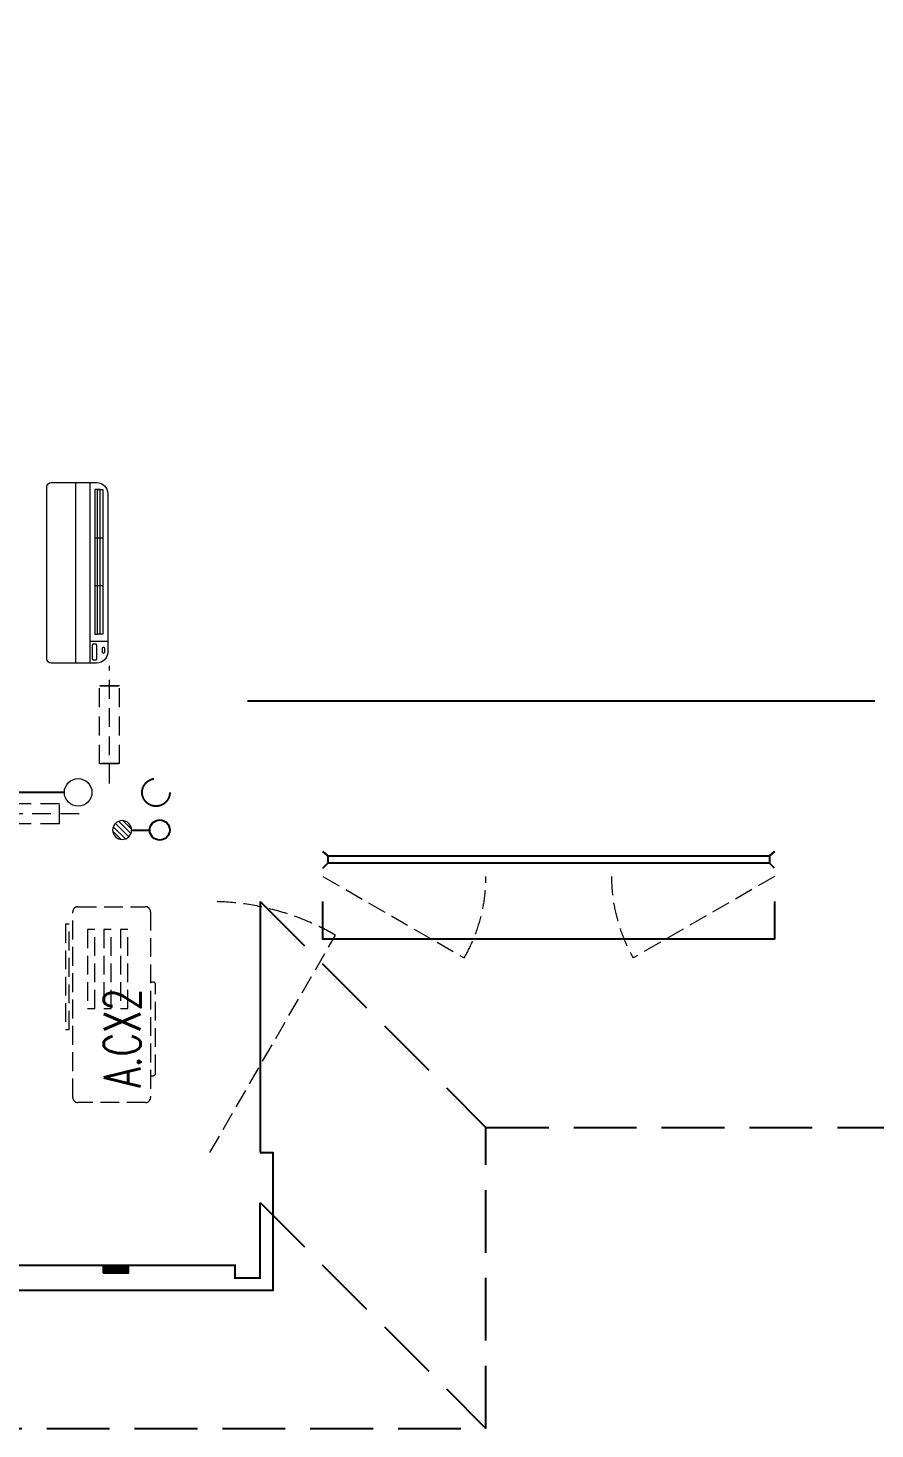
# Model space of a CAD drawing. Extents: x 3002737 to 4077523, y -995787 to -7267.
# Drawn here: x 3453179 to 3456554, y -901645 to -896062 of the extents above; entities that cross this region are included whole.
import ezdxf
from ezdxf.xclip import XClip

# ---------------------------------------------------------------- set-up
doc = ezdxf.new("R2010")
doc.units = 0
doc.header["$LTSCALE"] = 1000
doc.header["$MEASUREMENT"] = 0
doc.header["$XCLIPFRAME"] = 2
for name, pattern in [('DASH', [0.35, 0.25, -0.1]), ('DOTE', [2.42, 2, -0.2, 0.02, -0.2]), ('HIDDEN', [0.375, 0.25, -0.125])]:
    doc.linetypes.add(name, pattern=pattern)
doc.layers.get('0').update_dxf_attribs({"linetype": 'CONTINUOUS'})
for name, color, linetype in [('!!电气', 1, 'CONTINUOUS'), ('3-栏杆1', 252, 'CONTINUOUS'), ('3.5方案汇报，与郭总、侯月琴确定户型_t8$0$2020.03.04 -1安徽标准化洋房户型(UA）_t8_t8$0$看线', 154, 'CONTINUOUS'), ('VPIPE-凝结', 150, 'CONTINUOUS'), ('VPIPE-雨水', 4, 'DASH'), ('卫生间', 6, 'CONTINUOUS'), ('看线', 185, 'CONTINUOUS'), ('立面', 73, 'CONTINUOUS'), ('铝合金', 144, 'CONTINUOUS')]:
    doc.layers.add(name, color=color, linetype=linetype)
for name, color, linetype, lineweight in [('DOTE', 19, 'DOTE', 9), ('EQUIP_地漏', 7, 'CONTINUOUS', 18), ('VPIPE-废水', 31, 'TG_F', 18), ('WINDOW', 146, 'CONTINUOUS', 20), ('平面-空调室内机', 176, 'CONTINUOUS', 9), ('平面-空调预留孔', 252, 'CONTINUOUS', 15)]:
    doc.layers.add(name, color=color, linetype=linetype, lineweight=lineweight)
doc.styles.add('_TCH_DIM', font='SIMPLEX', dxfattribs={"bigfont": 'GBCBIG'})
doc.styles.add('TG_LINETYPE', font='SIMPLEX', dxfattribs={"width": 0.8, "height": 3, "bigfont": 'HZTXT'})
doc.linetypes.add('TG_F', pattern='A,2,-0.3,["F",TG_LINETYPE,S=0.1,R=0,X=-0.23,Y=-0.15],0', length=2.3)

# ---------------------------------------------------------------- blocks, each defined once
blk = doc.blocks.new('A$C74D73064')
at = {"layer": 'DOTE', "color": 252}
blk.add_line((89330, 54519.3), (89330, 8148.9), dxfattribs=at)
blk = doc.blocks.new('A$C7B1F0EBE')
at = {"color": 252}
ref = blk.add_blockref('A$C74D73064', (-53513, -33807.7), dxfattribs=at)
XClip(ref).set_block_clipping_path([(63315.4263309771, 50772.2529092039), (117315.4131985184, 70272.2529080271)])
blk = doc.blocks.new('A$C148B7D8E')
at = {"layer": '卫生间', "color": 252, "linetype": 'DASH'}
for p, q in [((22550, 0), (23450, -900)), ((22550, -1200), (23450, -2100))]:
    blk.add_line(p, q, dxfattribs=at)
blk.add_lwpolyline([(16100, 14000), (16100, 15400), (7700, 15400), (7700, 10800), (7300, 10800), (7300, 10000), (900, 10000), (900, 9000), (-900, 9000), (-900, -900), (1750, -900), (1750, -2100), (23450, -2100), (23450, -900), (25100, -900)], dxfattribs=at)
blk = doc.blocks.new('dongkong')
at = {"layer": '平面-空调预留孔', "color": 8, "linetype": 'HIDDEN', "ltscale": 0.3}
for p, q in [((-603796, 210899.9), (-603796, 210431.5)), ((-603836, 210821), (-603836, 210510.8)), ((-603836, 210821), (-603756, 210821)), ((-603756, 210821), (-603756, 210510.8))]:
    blk.add_line(p, q, dxfattribs=at)
blk.add_lwpolyline([(-603756, 210510.8), (-603836, 210510.8)], dxfattribs=at)
blk = doc.blocks.new('A$C001338C2')
at = {"color": 8}
for p, q in [((845, 303.6), (55, 303.6)), ((109.1, 214.8), (109.1, 303.6)), ((0, 248.6), (0, 22)), ((900, 22), (900, 248.6)), ((22, 0), (878, 0))]:
    blk.add_line(p, q, dxfattribs=at)
at = {"color": 8, "lineweight": 5}
for p, q in [((900, 214.8), (0, 214.8)), ((864.6, 278.7), (144.5, 278.7)), ((144.5, 278.7), (144.5, 265.8)), ((387, 278.7), (144.5, 278.7)), ((144.5, 278.7), (144.5, 252.9)), ((144.5, 265.8), (864.6, 265.8)), ((144.5, 239.9), (144.5, 252.9)), ((144.5, 252.9), (864.6, 252.9)), ((864.6, 239.9), (144.5, 239.9)), ((387, 239.9), (387, 278.7)), ((622, 239.9), (387, 239.9)), ((864.6, 278.7), (622, 278.7)), ((622, 278.7), (622, 239.9)), ((864.6, 252.9), (864.6, 278.7)), ((864.6, 265.8), (864.6, 239.9)), ((900, 143.2), (0, 143.2))]:
    blk.add_line(p, q, dxfattribs=at)
at = {"color": 8}
for points in [[(73.1, 275), (56.8, 275, -0.414214), (51.3, 280.5), (51.3, 283.4, -0.414214), (56.8, 288.9), (73.1, 288.9, -0.414214), (78.6, 283.4), (78.6, 280.5, -0.414214)], [(89.2, 226.4), (22.2, 226.4, -0.414214), (16.7, 231.9), (16.7, 243.1, -0.414214), (22.2, 248.6), (89.2, 248.6, -0.414214), (94.7, 243.1), (94.7, 231.9, -0.414214)]]:
    blk.add_lwpolyline(points, format="xyb", close=True, dxfattribs=at)
for centre, radius, start, end in [((55, 248.6), 55, 90, 180), ((845, 248.6), 55, 360, 90), ((22, 22), 22, 180, 270), ((878, 22), 22, 270, 360)]:
    blk.add_arc(centre, radius, start, end, dxfattribs=at)
blk = doc.blocks.new('$TwtSys$00000141')
at = {"color": 252}
for p, q in [((-47.1, 3.8), (-5, 45.9)), ((-47.1, 3.8), (-5, 45.9)), ((-43.6, -17.5), (17.5, 43.6)), ((-43.6, -17.5), (17.5, 43.6)), ((-33.2, -33.2), (33.2, 33.2)), ((-33.2, -33.2), (33.2, 33.2)), ((-16.2, -43.5), (43.8, 16.4)), ((-16.2, -43.5), (43.8, 16.4)), ((5.7, -46.1), (46.1, -5.7)), ((5.7, -46.1), (46.1, -5.7))]:
    blk.add_line(p, q, dxfattribs=at)
blk.add_circle((0, 0), 47, dxfattribs=at)
blk.add_circle((0, 0), 47, dxfattribs=at)
blk = doc.blocks.new('fergve')
at = {"layer": '平面-空调预留孔', "color": 8, "linetype": 'DASH', "ltscale": 0.3}
for p, q in [((119062.7, 54987.6), (119062.7, 54977.6)), ((119072.7, 54967.6), (119425.6, 54967.6)), ((119435.6, 54977.6), (119435.6, 54987.6))]:
    blk.add_line(p, q, dxfattribs=at)
blk.add_lwpolyline([(119715.9, 54987.6), (118975.9, 54987.6, -0.414214), (118955.9, 55007.6), (118955.9, 55277.6, -0.414214), (118975.9, 55297.6), (119715.9, 55297.6, -0.414214), (119735.9, 55277.6), (119735.9, 55007.6, -0.414214)], format="xyb", close=True, dxfattribs=at)
for points in [[(119666.7, 55326.8), (119246.8, 55326.8), (119246.8, 55311.6), (119666.7, 55311.6)], [(119645.5, 55239.2), (119330, 55239.2), (119330, 55210.2), (119645.5, 55210.2)], [(119645.5, 55173.4), (119330, 55173.4), (119330, 55144.4), (119645.5, 55144.4)], [(119645.5, 55107.6), (119330, 55107.6), (119330, 55078.6), (119645.5, 55078.6)]]:
    blk.add_lwpolyline(points, close=True, dxfattribs=at)
for centre, start, end in [((119072.7, 54977.6), 180, 270), ((119425.6, 54977.6), 270, 0)]:
    blk.add_arc(centre, 10, start, end, dxfattribs=at)
at = {"layer": '平面-空调预留孔', "color": 8, "linetype": 'DASH', "ltscale": 0.3, "style": '_TCH_DIM', "width": 0.705882}
blk.add_text('A.CX2', height=146.88, dxfattribs=at).set_placement((119015.3, 55027.3))
blk = doc.blocks.new('GDGDRGDGDRGDR')
at = {"layer": '平面-空调室内机', "ltscale": 0.3, "xscale": -1, "rotation": 270}
blk.add_blockref('dongkong', (231445.9, 1046278.1), dxfattribs=at)
at = {"layer": '平面-空调预留孔', "rotation": 90}
blk.add_blockref('fergve', (497617.7, 322375.3), dxfattribs=at)
blk = doc.blocks.new('A$C5F341E43')
at = {"layer": '立面'}
h = blk.add_hatch(dxfattribs=at)
h.set_pattern_fill('ANSI31', color=252, scale=2)
h.set_pattern_definition([(45, (-866400.3096, -795945.461), (-2.24506403, 2.24506403), [])])
h.paths.add_polyline_path([(21825, -380), (21925, -380), (21925, -350), (21825, -350)])
at = {"color": 252, "const_width": 8}
blk.add_lwpolyline([(22450, -100), (22450, -400), (22350, -400), (22350, -350), (21300, -350), (21300, -100)], dxfattribs=at)
at = {"layer": '3-栏杆1', "color": 252}
for p, q in [((22720.3, 1282.2), (22700, 1300)), ((22700, 1300), (22720.3, 1282.2)), ((24479.7, 1282.2), (24500, 1300)), ((24500, 1300), (24479.7, 1282.2)), ((22720.3, 1252.9), (22700, 1233.1)), ((22700, 1233.1), (22720.3, 1252.9)), ((22720.3, 1282.1), (24479.7, 1282.2)), ((22720.3, 1282.2), (22720.3, 1252.9)), ((24479.7, 1252.9), (22720.3, 1252.9)), ((24479.7, 1282.2), (24479.7, 1252.9)), ((24500, 1233.1), (24479.7, 1252.9))]:
    blk.add_line(p, q, dxfattribs=at)
at = {"layer": '3.5方案汇报，与郭总、侯月琴确定户型_t8$0$2020.03.04 -1安徽标准化洋房户型(UA）_t8_t8$0$看线', "color": 252, "ltscale": 10}
blk.add_line((22400, 1900), (24900, 1900), dxfattribs=at)
at = {"layer": 'VPIPE-凝结', "color": 252, "ltscale": 0.1}
blk.add_line((21670, 1535), (21330, 1535), dxfattribs=at)
blk.add_lwpolyline([(21937.6, 1385), (22010, 1385)], dxfattribs=at)
at = {"layer": 'VPIPE-凝结', "color": 252}
blk.add_circle((22050, 1385), 40, dxfattribs=at)
at = {"layer": 'VPIPE-废水', "color": 252}
blk.add_circle((21725, 1535), 55, dxfattribs=at)
at = {"layer": 'VPIPE-雨水', "color": 252}
blk.add_circle((22035, 1535), 55, dxfattribs=at)
at = {"layer": 'WINDOW', "color": 252, "linetype": 'DASH', "ltscale": 0.3}
for points in [[(22700, 1200), (23263.1, 875.4, 0.131485), (23350, 1200)], [(24500, 1200), (23936.9, 875.4, -0.131485), (23850, 1200)], [(22250, 100), (22750, 966, 0.131652), (22250, 1100)]]:
    blk.add_lwpolyline(points, format="xyb", dxfattribs=at)
at = {"layer": '看线', "color": 252, "ltscale": 0.5}
for points in [[(22450, 1100), (22450, 100)], [(24500, 1100), (24500, 950), (22700, 950), (22700, 1100)]]:
    blk.add_lwpolyline(points, dxfattribs=at)
at = {"layer": '看线', "color": 252}
blk.add_lwpolyline([(22450, 100), (22500, 100), (22500, -450), (21250, -450), (21250, -250)], dxfattribs=at)
at = {"layer": '立面', "color": 252}
blk.add_lwpolyline([(21825, -380), (21925, -380), (21925, -350), (21825, -350)], close=True, dxfattribs=at)
at = {"layer": '铝合金', "color": 252}
blk.add_lwpolyline([(21825, -380), (21925, -380), (21925, -350), (21825, -350)], close=True, dxfattribs=at)
at = {"color": 252}
for name, p in [('A$C148B7D8E', (-100, 1100)), ('GDGDRGDGDRGDR', (-420616.6, -441032.1))]:
    blk.add_blockref(name, p, dxfattribs=at)
at = {"layer": 'EQUIP_地漏', "color": 252, "xscale": 0.8, "yscale": -0.8, "zscale": 0.8, "rotation": 180}
blk.add_blockref('$TwtSys$00000141', (21900, 1385), dxfattribs=at)
at = {"layer": '平面-空调室内机', "color": 252, "ltscale": 0.3, "rotation": 180}
blk.add_blockref('dongkong', (-581945.9, 212470.8), dxfattribs=at)
at = {"layer": '平面-空调室内机', "color": 252, "ltscale": 0.3, "xscale": -1, "rotation": 180}
blk.add_blockref('dongkong', (625646.1, 212470.8), dxfattribs=at)
at = {"layer": '平面-空调预留孔', "color": 252, "xscale": -0.800000000046565, "yscale": 0.800000000046565, "zscale": 0.800000000046565, "rotation": 269.9999997665698}
blk.add_blockref('A$C001338C2', (21600.1, 2050), dxfattribs=at)

msp = doc.modelspace()

# ---------------------------------------------------------------- block references
at = {"layer": '!!电气'}
for name, p in [('A$C7B1F0EBE', (3419851.8, -875986.6)), ('A$C5F341E43', (3431654.3, -900643.2))]:
    msp.add_blockref(name, p, dxfattribs=at)

doc.saveas('drawing.dxf')
